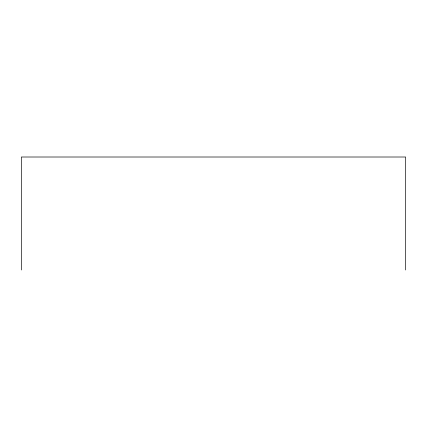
<?xml version="1.0" encoding="UTF-8"?>
<svg xmlns="http://www.w3.org/2000/svg" width="427" height="427" viewBox="0 0 427 427"><rect width="100%" height="100%" fill="white"/><g stroke="black" fill="none" stroke-linecap="round" stroke-linejoin="round"><path stroke-width="0.64" d="M405.65 269.992L405.65 157.008L21.35 157.008L21.35 269.992"/></g></svg>
